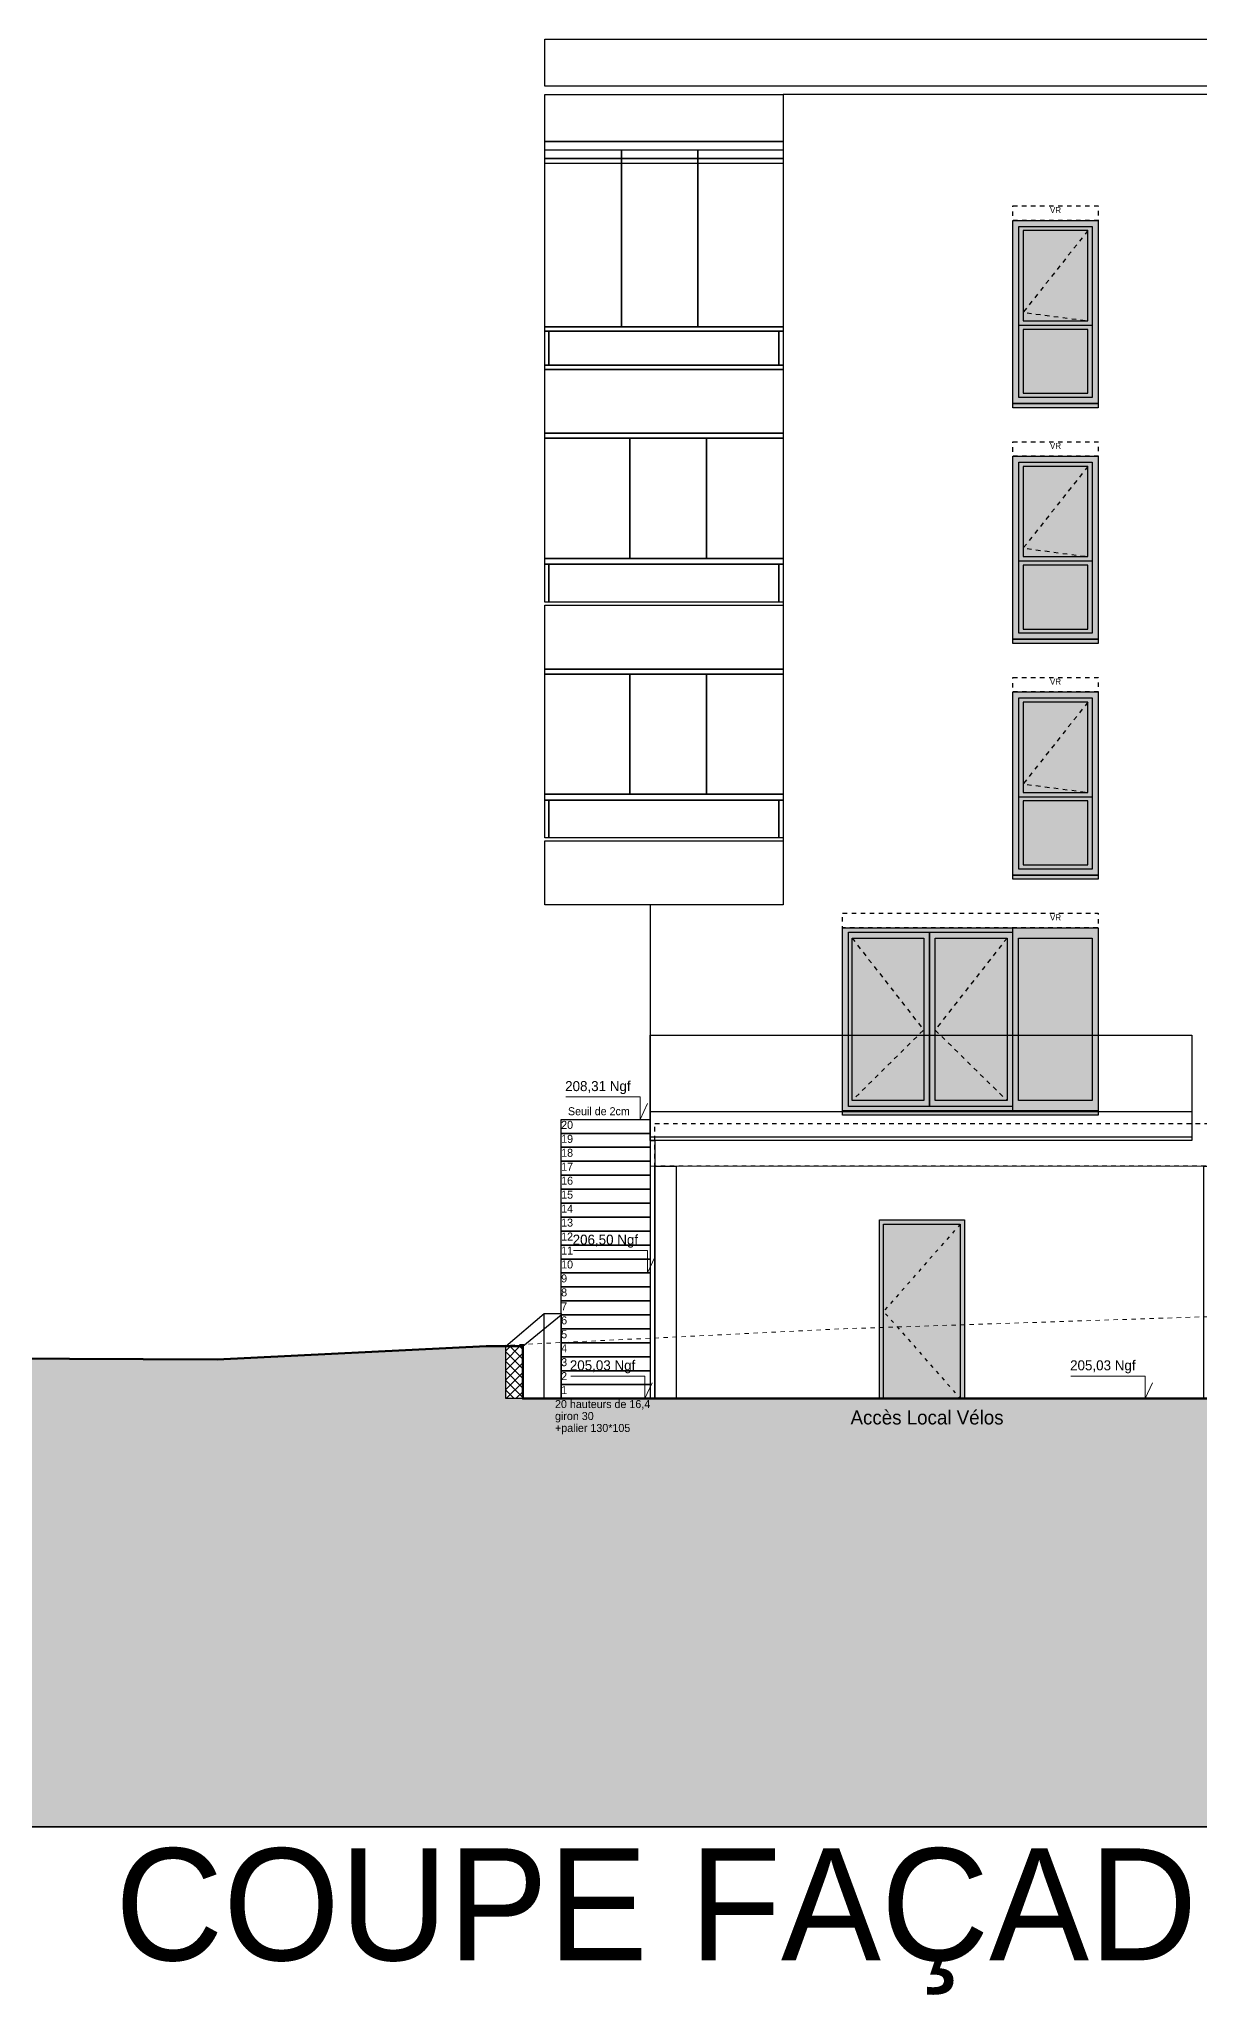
# Model space of a CAD drawing. Header units: centimetres. Extents: x -35664 to 50682, y -23001 to 23705.
# Drawn here: x 44300 to 45664, y -16798 to -14501 of the extents above; entities that cross this region are included whole.
import ezdxf

# ---------------------------------------------------------------- set-up
doc = ezdxf.new("R2010")
doc.units = ezdxf.units.CM
doc.linetypes.add('Style de ligne -2', pattern=[0.393701, 0.15748, -0.23622])
doc.linetypes.add('VW-01', pattern=[0.41656, 0.20828, -0.20828])
for name, color, linetype in [('B GÈnÈral_Hatch', 252, 'Continuous'), ('B Général', 252, 'Continuous'), ('C ANNOTATIONS-cotation', 252, 'Continuous'), ('C ANNOTATIONS-niveaux', 252, 'Continuous'), ('C ANNOTATIONS-prestations', 252, 'Continuous'), ('C ANNOTATIONS-texte', 252, 'Continuous'), ('prlm-Coupe', 252, 'Continuous')]:
    doc.layers.add(name, color=color, linetype=linetype)
doc.styles.add('Eurostile', font='Eurosti.TTF')
doc.styles.add('Eurostile (italic)', font='Eurostib.TTF')

# ---------------------------------------------------------------- blocks, each defined once
blk = doc.blocks.new('B 90.PF3V+VR_220.300')
at = {"layer": 'B GÈnÈral_Hatch', "linetype": 'Continuous'}
for points in [[(-100, 118), (200, 118), (200, -97), (-100, -97)], [(-100, 118), (-100, 96), (180, 96), (180, -97), (200, -97), (200, 118)], [(-89, 106), (-4.5, 106), (-4.5, -85), (-89, -85)], [(8.5, 106), (93, 106), (93, -85), (8.5, -85)], [(106.5, 106), (193, 106), (193, -85), (106.5, -85)], [(-100, -97), (200, -97), (200, -102), (-100, -102)]]:
    blk.add_hatch(color=250, dxfattribs=at).paths.add_polyline_path(points)
at = {"layer": 'B Général', "linetype": 'Continuous'}
blk.add_line((99.5, 118), (99.5, -97), dxfattribs=at)
at = {"layer": 'B Général', "linetype": 'Continuous', "flags": 128}
for points in [[(-100, 118), (200, 118), (200, -97), (-100, -97)], [(-93, 113), (2, 113), (2, -92), (-93, -92)], [(-93, 113), (99.5, 113), (99.5, -92), (-93, -92)], [(-89, 106), (-4.5, 106), (-4.5, -85), (-89, -85)], [(2, 113), (99.5, 113), (99.5, -92), (2, -92)], [(8.5, 106), (93, 106), (93, -85), (8.5, -85)], [(106.5, 106), (193, 106), (193, -85), (106.5, -85)], [(-100, -97), (200, -97), (200, -102), (-100, -102)]]:
    blk.add_lwpolyline(points, close=True, dxfattribs=at)
at = {"layer": 'C ANNOTATIONS-prestations', "linetype": 'VW-01', "ltscale": 25.4, "flags": 128}
blk.add_lwpolyline([(-100, 135), (200, 135), (200, 118), (-100, 118)], close=True, dxfattribs=at)
for points in [[(-89, 106), (-5, -2), (-89, -85)], [(93, 106), (8.5, -2), (93, -85)]]:
    blk.add_lwpolyline(points, dxfattribs=at)
at = {"layer": 'C ANNOTATIONS-prestations', "insert": (150, 133.7), "char_height": 7.05, "width": 100, "attachment_point": 2, "rotation": 0, "line_spacing_factor": 0.895453, "style": 'Eurostile'}
blk.add_mtext('VR', dxfattribs=at)
blk = doc.blocks.new('B 90.Groupe-352-1')
at = {"layer": 'B GÈnÈral_Hatch', "linetype": 'Continuous'}
for points in [[(16919.1, 2585.5), (16919.1, 2685.5), (17129.1, 2685.5), (17129.1, 2585.5)], [(16919.1, 2685.5), (16946.6, 2685.5), (16946.6, 2613.5), (17129.1, 2613.5), (17129.1, 2585.5), (16919.1, 2585.5)]]:
    blk.add_hatch(color=250, dxfattribs=at).paths.add_polyline_path(points)
at = {"layer": 'B Général', "linetype": 'Continuous', "flags": 128}
for points in [[(16919.1, 2585.5), (16919.1, 2685.5), (17129.1, 2685.5), (17129.1, 2585.5)], [(16924.1, 2590.5), (16924.1, 2680.5), (17129.1, 2680.5), (17129.1, 2590.5)]]:
    blk.add_lwpolyline(points, close=True, dxfattribs=at)
at = {"layer": 'B Général', "linetype": 'Style de ligne -2', "ltscale": 25.4, "flags": 128}
blk.add_lwpolyline([(16924.1, 2680.5), (17026.6, 2590.5), (17129.1, 2680.5)], dxfattribs=at)
blk = doc.blocks.new('B 90.Groupe-506-1')
at = {"layer": 'B Général', "linetype": 'Continuous', "flags": 128}
for points in [[(16801.1, 2211.7), (16801.1, 2316.5), (16817.5, 2316.5), (16817.5, 2211.7)], [(16817.5, 2211.7), (16817.5, 2316.5), (16833.9, 2316.5), (16833.9, 2211.7)], [(16833.9, 2211.7), (16833.9, 2316.5), (16850.3, 2316.5), (16850.3, 2211.7)], [(16850.3, 2211.7), (16850.3, 2316.5), (16866.7, 2316.5), (16866.7, 2211.7)], [(16866.7, 2211.7), (16866.7, 2316.5), (16883.1, 2316.5), (16883.1, 2211.7)], [(16883.1, 2211.7), (16883.1, 2316.5), (16899.5, 2316.5), (16899.5, 2211.7)], [(16899.5, 2211.7), (16899.5, 2316.5), (16915.9, 2316.5), (16915.9, 2211.7)], [(16915.9, 2211.7), (16915.9, 2316.5), (16932.3, 2316.5), (16932.3, 2211.7)], [(16932.3, 2211.7), (16932.3, 2316.5), (16948.7, 2316.5), (16948.7, 2211.7)], [(16948.7, 2211.7), (16948.7, 2316.5), (16965.1, 2316.5), (16965.1, 2211.7)], [(16965.1, 2211.7), (16965.1, 2316.5), (16981.5, 2316.5), (16981.5, 2211.7)], [(16981.5, 2211.7), (16981.5, 2316.5), (16997.9, 2316.5), (16997.9, 2211.7)], [(16997.9, 2211.7), (16997.9, 2316.5), (17014.3, 2316.5), (17014.3, 2211.7)], [(17014.3, 2211.7), (17014.3, 2316.5), (17030.7, 2316.5), (17030.7, 2211.7)], [(17030.7, 2211.7), (17030.7, 2316.5), (17047.1, 2316.5), (17047.1, 2211.7)], [(17047.1, 2211.7), (17047.1, 2316.5), (17063.5, 2316.5), (17063.5, 2211.7)], [(17063.5, 2211.7), (17063.5, 2316.5), (17079.9, 2316.5), (17079.9, 2211.7)], [(17079.9, 2211.7), (17079.9, 2316.5), (17096.3, 2316.5), (17096.3, 2211.7)], [(17096.3, 2211.7), (17096.3, 2316.5), (17112.7, 2316.5), (17112.7, 2211.7)], [(17112.7, 2211.7), (17112.7, 2316.5), (17129.1, 2316.5), (17129.1, 2211.7)]]:
    blk.add_lwpolyline(points, close=True, dxfattribs=at)
blk = doc.blocks.new('B 90.Groupe-507-1')
at = {"layer": 'B Général', "linetype": 'Continuous', "flags": 128}
for points in [[(16856.1, 2966.4), (16856.1, 2991.4), (17129.1, 2991.4), (17129.1, 2966.4)], [(16856.1, 2322), (16856.1, 2347), (17129.1, 2347), (17129.1, 2322)], [(17029.1, 2191.8), (17029.1, 2211.8), (17129.1, 2211.8), (17129.1, 2191.8)]]:
    blk.add_lwpolyline(points, close=True, dxfattribs=at)
at = {"layer": 'B Général'}
blk.add_blockref('B 90.Groupe-506-1', (0, 0), dxfattribs=at)
blk = doc.blocks.new('B 90.F_220.100 all.fix')
at = {"layer": 'B GÈnÈral_Hatch', "linetype": 'Continuous'}
for points in [[(50, -97), (-50, -97), (-50, 118), (50, 118)], [(-50, 118), (-50, 90), (22, 90), (22, -97), (50, -97), (50, 118)], [(-38, 106), (-38, 0), (38, 0), (38, 106)], [(-38, -10), (-38, -85), (38, -85), (38, -10)], [(-50, -97), (50, -97), (50, -102), (-50, -102)]]:
    blk.add_hatch(color=250, dxfattribs=at).paths.add_polyline_path(points)
at = {"layer": 'B Général', "linetype": 'Continuous'}
blk.add_line((-43, -5), (43, -5), dxfattribs=at)
at = {"layer": 'B Général', "linetype": 'Continuous', "flags": 128}
for points in [[(50, -97), (-50, -97), (-50, 118), (50, 118)], [(-43, 111), (43, 111), (43, -90), (-43, -90)], [(-38, 106), (-38, 0), (38, 0), (38, 106)], [(-38, -10), (-38, -85), (38, -85), (38, -10)], [(-50, -97), (50, -97), (50, -102), (-50, -102)]]:
    blk.add_lwpolyline(points, close=True, dxfattribs=at)
at = {"layer": 'C ANNOTATIONS-prestations', "linetype": 'VW-01', "ltscale": 25.4, "flags": 128}
blk.add_lwpolyline([(-50, 135), (50, 135), (50, 118), (-50, 118)], close=True, dxfattribs=at)
blk.add_lwpolyline([(38, 106), (-38, 10), (38, 0)], dxfattribs=at)
at = {"layer": 'C ANNOTATIONS-prestations', "insert": (0, 133.7), "char_height": 7.05, "attachment_point": 2, "rotation": 360, "line_spacing_factor": 0.895453, "style": 'Eurostile'}
blk.add_mtext('VR', dxfattribs=at)
blk = doc.blocks.new('B 90.Groupe-508-1')
at = {"layer": 'C ANNOTATIONS-niveaux', "linetype": 'Continuous', "lineweight": 18, "flags": 128}
blk.add_lwpolyline([(17110.6, 2906.2), (17129.1, 2897.5), (17102.6, 2897.5), (17102.6, 2810.5)], dxfattribs=at)
at = {"layer": 'C ANNOTATIONS-niveaux', "insert": (17084.1, 2809.5), "char_height": 11.75, "attachment_point": 1, "rotation": 90, "line_spacing_factor": 0.895453, "style": 'Eurostile (italic)'}
blk.add_mtext('205,03 Ngf', dxfattribs=at)
blk = doc.blocks.new('B 90.Groupe-572-1')
at = {"layer": 'C ANNOTATIONS-niveaux', "linetype": 'Continuous', "lineweight": 18, "flags": 128}
blk.add_lwpolyline([(16782.6, 2313.2), (16801.1, 2304.5), (16774.6, 2304.5), (16774.6, 2217.5)], dxfattribs=at)
at = {"layer": 'C ANNOTATIONS-niveaux', "insert": (16756.1, 2216.5), "char_height": 11.75, "attachment_point": 1, "rotation": 90, "line_spacing_factor": 0.895453, "style": 'Eurostile (italic)'}
blk.add_mtext('208,31 Ngf', dxfattribs=at)
blk = doc.blocks.new('B 90.Groupe-573-1')
at = {"layer": 'C ANNOTATIONS-niveaux', "linetype": 'Continuous', "lineweight": 18, "flags": 128}
blk.add_lwpolyline([(17110.6, 2318.7), (17129.1, 2310), (17102.6, 2310), (17102.6, 2223)], dxfattribs=at)
at = {"layer": 'C ANNOTATIONS-niveaux', "insert": (17084.1, 2222), "char_height": 11.75, "attachment_point": 1, "rotation": 90, "line_spacing_factor": 0.895453, "style": 'Eurostile (italic)'}
blk.add_mtext('205,03 Ngf', dxfattribs=at)
blk = doc.blocks.new('B 90.Groupe-574-1')
at = {"layer": 'C ANNOTATIONS-niveaux', "linetype": 'Continuous', "lineweight": 18, "flags": 128}
blk.add_lwpolyline([(16963, 2322), (16981.5, 2313.3), (16955, 2313.3), (16955, 2226.3)], dxfattribs=at)
at = {"layer": 'C ANNOTATIONS-niveaux', "insert": (16936.5, 2225.3), "char_height": 11.75, "attachment_point": 1, "rotation": 90, "line_spacing_factor": 0.895453, "style": 'Eurostile (italic)'}
blk.add_mtext('206,50 Ngf', dxfattribs=at)
blk = doc.blocks.new('A$C373B78D5')
at = {"layer": 'B GÈnÈral_Hatch', "linetype": 'Continuous'}
h = blk.add_hatch(dxfattribs=at)
h.set_pattern_fill('H_VEGETAL 3', color=256, angle=-90, style=0, pattern_type=2)
h.set_pattern_definition([(315, (19589.989, 18504.022), (-1.975556, -23.212778), [44.003255, -6.28618]), (315, (19583.198, 18507.603), (-28.555677, 3.5471), [18.85854, -31.430896]), (315, (19586.846, 18500.88), (-22.539133, -2.536633), [40.349175, -45.50013]), (315, (19582.21, 18502.417), (1.257412, -26.400366), [38.97431, -11.315123]), (315, (19583.703, 18497.736), (-12.572359, -12.572359), [11.783446, -2.945862]), (315, (19582.131, 18496.165), (-12.572359, -12.572359), [9.864344, -16.094456]), (315, (19580.56, 18494.593), (-12.572359, -12.572359), []), (315, (19568.258, 18503.837), (-12.572359, -12.572359), [66.77512, -54.63419]), (45, (19586.779, 18497.602), (4.198056, -24.694444), [44.003455, -6.28621]), (45, (19577.889, 18492.169), (0.987778, 29.633333), [18.858624, -31.43104]), (45, (19585.297, 18503.281), (-21.731111, 6.6675), [40.34934, -45.50032]), (45, (19575.913, 18498.096), (3.704167, -24.94139), [38.97449, -11.315174]), (45, (19569.986, 18495.626), (11.853333, -16.792222), [11.78373, -2.945933]), (45, (19571.715, 18500.318), (-12.84111, 15.804444), [9.864344, -16.094456]), (45, (19570.48, 18502.294), (10.61861, -18.026944), []), (45, (19563.813, 18499.577), (14.569722, -14.322778), [66.77531, -54.63435])])
h.paths.add_polyline_path([(22561.3, 872), (25015.4, 872), (25015.4, 1106.4), (24499.4, 1106), (24499.4, 1055), (22561.3, 1055), (22561.3, 1355), (22837.4, 1355), (22837.4, 1375), (21736.7, 1375), (21736.7, 1436.4), (21713.6, 1436.4), (21397.9, 1421), (20958, 1422.8), (20958, 872)])
h = blk.add_hatch(dxfattribs=at)
h.set_pattern_fill('02_ISOLANT', color=256, angle=-90, style=0, pattern_type=2)
h.set_pattern_definition([(315, (19589.989, 18504.022), (5.6568542, 5.6568542), []), (45, (19589.989, 18504.022), (5.6568542, -5.6568542), [])])
h.paths.add_polyline_path([(21736.7, 1436.4), (21756.7, 1436.4), (21756.7, 1375), (21736.7, 1375)])
at = {"layer": 'B GÈnÈral_Hatch'}
for points in [[(21782.5, 2972), (23115.4, 2972), (23115.4, 2916.8), (21782.5, 2916.8)], [(21782.5, 2907), (22062.5, 2907), (22062.5, 2851.8), (21782.5, 2851.8)], [(21782.5, 2851.8), (22062.5, 2851.8), (22062.5, 2831.8), (21782.5, 2831.8)], [(21872.5, 2842), (21872.5, 2633.8), (21782.5, 2633.8), (21782.5, 2842)], [(21782.5, 2831.8), (22062.5, 2831.8), (22062.5, 2825.8), (21782.5, 2825.8)], [(21962.5, 2842), (21962.5, 2633.8), (21872.5, 2633.8), (21872.5, 2842)], [(22062.5, 2842), (22062.5, 2633.8), (21962.5, 2633.8), (21962.5, 2842)], [(21782.5, 2633.8), (22062.5, 2633.8), (22062.5, 2628.8), (21782.5, 2628.8)], [(21782.5, 2628.8), (21787.5, 2628.8), (21787.5, 2589), (21782.5, 2589)], [(22057.5, 2628.8), (22057.5, 2588.8), (21787.5, 2588.8), (21787.5, 2628.8)], [(22057.5, 2628.8), (22062.5, 2628.8), (22062.5, 2589), (22057.5, 2589)], [(21782.5, 2589), (22062.5, 2589), (22062.5, 2584), (21782.5, 2584)], [(22062.5, 2509), (21782.5, 2509), (21782.5, 2584), (22062.5, 2584)], [(21782.5, 2509), (22062.5, 2509), (22062.5, 2503), (21782.5, 2503)], [(21882.5, 2503), (21882.5, 2362), (21782.5, 2362), (21782.5, 2503)], [(21972.5, 2503), (21972.5, 2362), (21882.5, 2362), (21882.5, 2503)], [(22062.5, 2503), (22062.5, 2362), (21972.5, 2362), (21972.5, 2503)], [(22062.5, 2355), (21782.5, 2355), (21782.5, 2362), (22062.5, 2362)], [(21787.5, 2310.7), (21782.5, 2310.7), (21782.5, 2355), (21787.5, 2355)], [(22057.5, 2355), (22057.5, 2310.7), (21787.5, 2310.7), (21787.5, 2355)], [(22062.5, 2310.7), (22057.5, 2310.7), (22057.5, 2355), (22062.5, 2355)], [(22062.5, 2232), (21782.5, 2232), (21782.5, 2307), (22062.5, 2307)], [(22062.5, 2226), (21782.5, 2226), (21782.5, 2232), (22062.5, 2232)], [(21882.5, 2226), (21882.5, 2085), (21782.5, 2085), (21782.5, 2226)], [(21972.5, 2226), (21972.5, 2085), (21882.5, 2085), (21882.5, 2226)], [(22062.5, 2226), (22062.5, 2085), (21972.5, 2085), (21972.5, 2226)], [(22062.5, 2078), (21782.5, 2078), (21782.5, 2085), (22062.5, 2085)], [(21787.5, 2033.7), (21782.5, 2033.7), (21782.5, 2078), (21787.5, 2078)], [(22057.5, 2078), (22057.5, 2033.7), (21787.5, 2033.7), (21787.5, 2078)], [(22062.5, 2033.7), (22057.5, 2033.7), (22057.5, 2078), (22062.5, 2078)], [(22062.5, 1955), (21782.5, 1955), (21782.5, 2030), (22062.5, 2030)], [(21906.5, 1802), (22542.5, 1802), (22542.5, 1682), (21906.5, 1682)], [(21906.5, 1712), (22542.5, 1712), (22542.5, 1678), (21906.5, 1678)]]:
    blk.add_lwpolyline(points, close=True, dxfattribs=at)
at = {"layer": 'B Général', "linetype": 'Continuous', "lineweight": 18}
blk.add_line((22829.4, 1648), (21906.5, 1648), dxfattribs=at)
at = {"layer": 'B Général', "linetype": 'Continuous', "lineweight": 70}
blk.add_line((21397.9, 1421), (20938.9, 1422.9), dxfattribs=at)
at = {"layer": 'B Général', "linetype": 'Continuous'}
blk.add_line((19540, 872), (26080, 872), dxfattribs=at)
at = {"layer": 'B Général', "linetype": 'Continuous', "flags": 128}
for points in [[(21782.5, 2972), (23115.4, 2972), (23115.4, 2916.8), (21782.5, 2916.8)], [(23128.3, 1705), (23128.3, 2907), (22062.5, 2907), (22062.5, 1955), (21906.5, 1955), (21906.5, 1678), (21912, 1678), (21912, 1375), (22829.4, 1375), (22829.4, 1705)], [(21872.5, 2842), (21872.5, 2633.8), (21782.5, 2633.8), (21782.5, 2842)], [(21782.5, 2831.8), (22062.5, 2831.8), (22062.5, 2825.8), (21782.5, 2825.8)], [(21962.5, 2842), (21962.5, 2633.8), (21872.5, 2633.8), (21872.5, 2842)], [(22062.5, 2842), (22062.5, 2633.8), (21962.5, 2633.8), (21962.5, 2842)], [(21782.5, 2633.8), (22062.5, 2633.8), (22062.5, 2628.8), (21782.5, 2628.8)], [(21782.5, 2628.8), (21787.5, 2628.8), (21787.5, 2589), (21782.5, 2589)], [(22057.5, 2628.8), (22057.5, 2588.8), (21787.5, 2588.8), (21787.5, 2628.8)], [(22057.5, 2628.8), (22062.5, 2628.8), (22062.5, 2589), (22057.5, 2589)], [(21782.5, 2589), (22062.5, 2589), (22062.5, 2584), (21782.5, 2584)], [(21782.5, 2509), (22062.5, 2509), (22062.5, 2503), (21782.5, 2503)], [(21882.5, 2503), (21882.5, 2362), (21782.5, 2362), (21782.5, 2503)], [(21972.5, 2503), (21972.5, 2362), (21882.5, 2362), (21882.5, 2503)], [(22062.5, 2503), (22062.5, 2362), (21972.5, 2362), (21972.5, 2503)], [(22062.5, 2355), (21782.5, 2355), (21782.5, 2362), (22062.5, 2362)], [(21787.5, 2310.7), (21782.5, 2310.7), (21782.5, 2355), (21787.5, 2355)], [(22057.5, 2355), (22057.5, 2310.7), (21787.5, 2310.7), (21787.5, 2355)], [(22062.5, 2310.7), (22057.5, 2310.7), (22057.5, 2355), (22062.5, 2355)], [(22062.5, 2226), (21782.5, 2226), (21782.5, 2232), (22062.5, 2232)], [(21882.5, 2226), (21882.5, 2085), (21782.5, 2085), (21782.5, 2226)], [(21972.5, 2226), (21972.5, 2085), (21882.5, 2085), (21882.5, 2226)], [(22062.5, 2226), (22062.5, 2085), (21972.5, 2085), (21972.5, 2226)], [(22062.5, 2078), (21782.5, 2078), (21782.5, 2085), (22062.5, 2085)], [(21787.5, 2033.7), (21782.5, 2033.7), (21782.5, 2078), (21787.5, 2078)], [(22057.5, 2078), (22057.5, 2033.7), (21787.5, 2033.7), (21787.5, 2078)], [(22062.5, 2033.7), (22057.5, 2033.7), (22057.5, 2078), (22062.5, 2078)], [(21906.5, 1802), (22542.5, 1802), (22542.5, 1682), (21906.5, 1682)], [(21906.5, 1712), (22542.5, 1712), (22542.5, 1678), (21906.5, 1678)], [(22561.3, 872), (25015.4, 872), (25015.4, 1106.4), (24499.4, 1106), (24499.4, 1055), (22561.3, 1055), (22561.3, 1355), (22837.4, 1355), (22837.4, 1375), (21736.7, 1375), (21736.7, 1436.4), (21713.6, 1436.4), (21397.9, 1421), (20958, 1422.8), (20958, 872)], [(21736.7, 1436.4), (21756.7, 1436.4), (21756.7, 1375), (21736.7, 1375)]]:
    blk.add_lwpolyline(points, close=True, dxfattribs=at)
at = {"layer": 'B Général', "linetype": 'Continuous', "lineweight": 25, "flags": 128}
for points in [[(21782.5, 2907), (22062.5, 2907), (22062.5, 2851.8), (21782.5, 2851.8)], [(21782.5, 2851.8), (22062.5, 2851.8), (22062.5, 2831.8), (21782.5, 2831.8)], [(22062.5, 2509), (21782.5, 2509), (21782.5, 2584), (22062.5, 2584)], [(22062.5, 2232), (21782.5, 2232), (21782.5, 2307), (22062.5, 2307)], [(22062.5, 1955), (21782.5, 1955), (21782.5, 2030), (22062.5, 2030)]]:
    blk.add_lwpolyline(points, close=True, dxfattribs=at)
at = {"layer": 'B Général', "linetype": 'VW-01', "lineweight": 18, "ltscale": 25.4, "flags": 128}
blk.add_lwpolyline([(19819, 1366), (20148.3, 1366), (20927.3, 1423), (21397.9, 1421), (22134, 1457), (22858, 1481), (23210, 1446), (23565.6, 1440), (24235.3, 1481), (24954.5, 1495), (25113.4, 1516), (25363.7, 1511)], dxfattribs=at)
at = {"layer": 'B Général', "linetype": 'Continuous', "lineweight": 70, "flags": 128}
blk.add_lwpolyline([(22837.4, 1375), (21756.7, 1375), (21756.7, 1436.4), (21713.6, 1436.4), (21397.9, 1421)], dxfattribs=at)
at = {"layer": 'B Général', "linetype": 'Continuous', "flags": 128}
blk.add_lwpolyline([(27570.8, 871.5), (27341.4, 1001.7), (27143.1, 872), (18193.1, 872), (17963.7, 1002.1), (17765.3, 872.4)], dxfattribs=at)
at = {"layer": 'C ANNOTATIONS-cotation', "linetype": 'Continuous'}
for p, q in [((21736.7, 1436.4), (21781.8, 1475)), ((21756.7, 1436.4), (21801.7, 1473.4))]:
    blk.add_line(p, q, dxfattribs=at)
at = {"layer": 'C ANNOTATIONS-cotation', "linetype": 'VW-01', "ltscale": 25.4, "flags": 128}
blk.add_lwpolyline([(21912, 1698), (22829.4, 1698), (22829.4, 1648), (21912, 1648)], close=True, dxfattribs=at)
at = {"layer": 'B Général'}
for name, p in [('B 90.F_220.100 all.fix', (22382.4, 2641)), ('B 90.F_220.100 all.fix', (22382.4, 2364)), ('B 90.F_220.100 all.fix', (22382.4, 2087)), ('B 90.PF3V+VR_220.300', (22232.4, 1810))]:
    blk.add_blockref(name, p, dxfattribs=at)
at = {"layer": 'B Général', "rotation": 270}
for name in ['B 90.Groupe-507-1', 'B 90.Groupe-352-1']:
    blk.add_blockref(name, (19590, 18504), dxfattribs=at)
at = {"layer": 'C ANNOTATIONS-niveaux', "rotation": 270}
for name in ['B 90.Groupe-572-1', 'B 90.Groupe-574-1', 'B 90.Groupe-573-1', 'B 90.Groupe-508-1']:
    blk.add_blockref(name, (19590, 18504), dxfattribs=at)
at = {"layer": 'B Général', "insert": (21277.9, 846.6), "char_height": 131.575, "attachment_point": 1, "rotation": 360, "line_spacing_factor": 0.896422, "style": 'Eurostile'}
blk.add_mtext('COUPE FAÇADE EST COUR BAT B', dxfattribs=at)
at = {"layer": 'C ANNOTATIONS-prestations', "line_spacing_factor": 0.895453, "style": 'Eurostile'}
for s, insert, char_height, attachment_point in [('20', (21801.8, 1701.2), 9.4, 1), ('Seuil de 2cm', (21846.1, 1717.2), 9.398, 2), ('19', (21801.8, 1684.8), 9.4, 1), ('18', (21801.8, 1668.4), 9.4, 1), ('17', (21801.8, 1652), 9.4, 1), ('16', (21801.8, 1635.6), 9.4, 1), ('15', (21801.8, 1619.2), 9.4, 1), ('14', (21801.8, 1602.8), 9.4, 1), ('13', (21801.8, 1586.4), 9.4, 1), ('12', (21801.8, 1570), 9.4, 1), ('11', (21801.8, 1553.6), 9.4, 1), ('9', (21801.8, 1520.8), 9.4, 1), ('10', (21801.8, 1537.2), 9.4, 1), ('8', (21801.8, 1504.4), 9.4, 1), ('7', (21801.8, 1488), 9.4, 1), ('6', (21801.8, 1471.6), 9.4, 1), ('5', (21801.8, 1455.2), 9.4, 1), ('4', (21801.8, 1438.8), 9.4, 1), ('3', (21801.8, 1422.4), 9.4, 1), ('2', (21801.8, 1406), 9.4, 1), ('1', (21801.8, 1389.6), 9.4, 1), ('20 hauteurs de 16,4\\Pgiron 30\\P+palier 130*105 ', (21794.6, 1373.2), 9.398, 1)]:
    blk.add_mtext(s, dxfattribs=dict(at, insert=insert, char_height=char_height, attachment_point=attachment_point))
at = {"layer": 'C ANNOTATIONS-texte', "insert": (22231.5, 1361), "char_height": 16.447, "width": 496, "attachment_point": 2, "rotation": 360, "line_spacing_factor": 0.895453, "style": 'Eurostile'}
blk.add_mtext('Accès Local Vélos', dxfattribs=at)

msp = doc.modelspace()

# ---------------------------------------------------------------- block references
at = {"layer": 'prlm-Coupe'}
msp.add_blockref('A$C373B78D5', (23111.623, -17472.851), dxfattribs=at)

doc.saveas('drawing.dxf')
